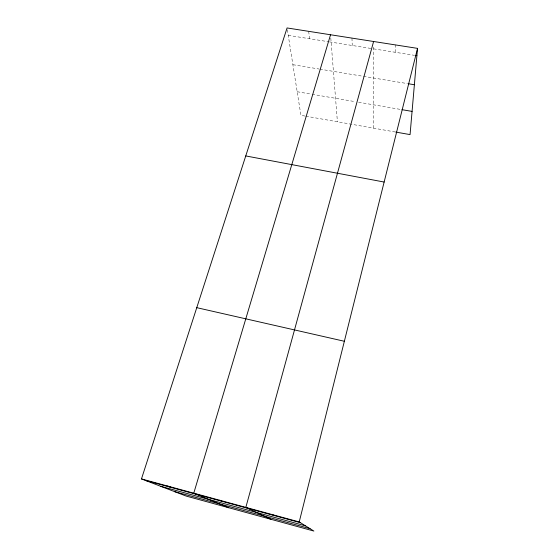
<?xml version="1.0" encoding="UTF-8"?>
<svg xmlns="http://www.w3.org/2000/svg" width="559" height="559" viewBox="0 0 559 559"><rect width="100%" height="100%" fill="white"/><g stroke="black" fill="none" stroke-linecap="round" stroke-linejoin="round"><path stroke-width="0.42" stroke-dasharray="2.79 2.1" d="M373.426 128.13L373.587 46.404M395.129 52.266L395.451 44.916M288.248 35.35L328.538 41.729M329.405 41.869L371.875 48.591M373.587 48.857L414.387 55.32M292.895 64.697L319.007 69.002M319.853 69.148L362.616 76.199M363.455 76.338L407.539 83.612M297.178 91.725L311.293 94.143M312.125 94.289L354.434 101.528M358.571 102.241L401.117 109.522M305.046 116.048L300.917 115.322L287.2 28.775M305.871 116.195L395.849 132.092M308.694 31.339L309.574 38.732M330.802 38.04L337.405 121.764M351.96 38.11L352.247 45.482"/><path stroke-width="0.84" d="M141.469 478.923L299.226 521.938L313.865 531.05L186.217 496.092L141.469 478.923L287.074 27.95L417.531 48.374L410.061 134.6L395.849 132.092M299.226 521.938L417.531 48.374M373.601 41.499L245.834 507.383L270.877 519.276M330.544 34.756L193.77 493.185L228.75 507.74M415.225 55.446L416.895 55.711M408.398 83.759L414.38 84.744M401.956 109.669L412.074 111.402M245.75 155.933L384.138 182.045M196.761 307.667L344.365 341.269M145.396 480.433L300.518 522.742M160.713 486.302L305.549 525.872M174.471 491.585L310.042 528.674M167.455 486.009L170.963 487.406M219.638 500.235L222.286 501.402M272.359 514.615L274.12 515.545"/></g></svg>
